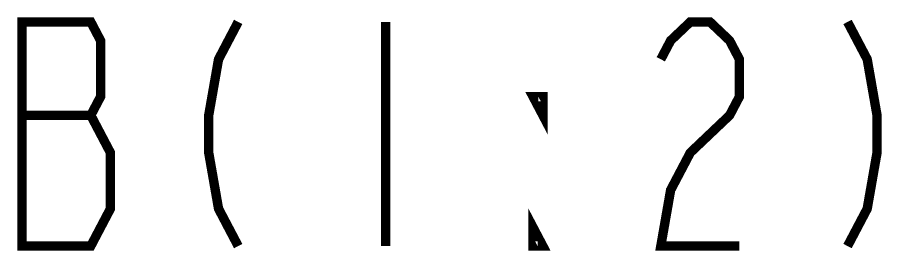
# Model space of a CAD drawing. Header units: millimetres. Extents: x 0 to 1189, y 0 to 841.
# Drawn here: x 904.64 to 927.73, y 510.27 to 516.52 of the extents above; entities that cross this region are included whole.
import ezdxf

# ---------------------------------------------------------------- set-up
doc = ezdxf.new("R2010")
doc.units = ezdxf.units.MM
doc.header["$LTSCALE"] = 65.395
doc.layers.get('0').update_dxf_attribs({"linetype": 'CONTINUOUS'})

msp = doc.modelspace()

# ---------------------------------------------------------------- linework, layer by layer
at = {"color": 2, "linetype": 'CONTINUOUS', "const_width": 0.25}
for points in [[(904.76775024, 516.39919269), (904.76775024, 510.39922031), (906.60531549, 510.39922031), (906.86780408, 510.89919684), (907.13029266, 511.39920966), (907.13029266, 512.89921182), (906.86780408, 513.39918835), (906.60531549, 513.89920117), (906.86780408, 514.39921399), (906.86780408, 515.89921616), (906.60531549, 516.39919269), (904.76775024, 516.39919269)], [(910.54278943, 516.39919269), (910.01781226, 515.39920334), (909.7552511, 513.89920117), (909.7552511, 512.89921182), (910.01781226, 511.39920966), (910.54278943, 510.39922031)], [(914.48026337, 516.39919269), (914.48026337, 510.39922031)], [(921.83030664, 515.39920334), (922.09279523, 515.89921616), (922.6177724, 516.39919269), (923.14274957, 516.39919269), (923.66779932, 515.89921616), (923.9302879, 515.39920334), (923.9302879, 514.39921399), (923.66779932, 513.89920117), (923.14274957, 513.39918835), (922.6177724, 512.89921182), (922.09279523, 511.89922247), (921.83030664, 510.39922031), (923.9302879, 510.39922031)], [(926.8178075, 516.39919269), (927.34278467, 515.39920334), (927.60527325, 513.89920117), (927.60527325, 512.89921182), (927.34278467, 511.39920966), (926.8178075, 510.39922031)], [(918.68029846, 514.39921399), (918.68029846, 513.89920117), (918.41780988, 514.39921399), (918.68029846, 514.39921399)], [(904.76775024, 513.89920117), (906.60531549, 513.89920117)], [(918.68029846, 510.39922031), (918.41780988, 510.39922031), (918.41780988, 510.89919684), (918.68029846, 510.39922031)]]:
    msp.add_lwpolyline(points, dxfattribs=at)

doc.saveas('drawing.dxf')
